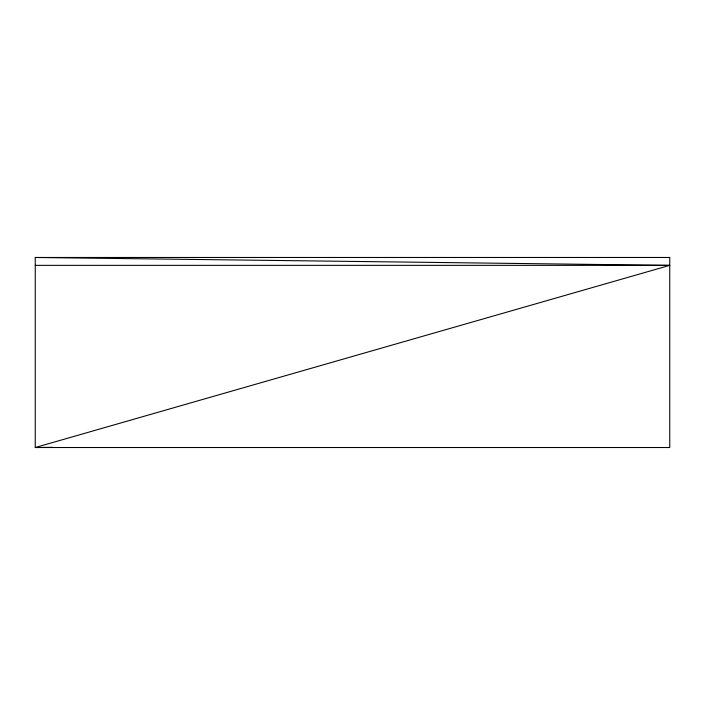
<?xml version="1.0" encoding="UTF-8"?>
<svg xmlns="http://www.w3.org/2000/svg" width="705" height="705" viewBox="0 0 705 705"><rect width="100%" height="100%" fill="white"/><g stroke="black" fill="none" stroke-linecap="round" stroke-linejoin="round"><path stroke-width="1.06" d="M35.25 257.475L669.75 265.362L35.25 447.525L35.25 257.475L669.75 257.475L669.75 447.525L35.25 447.525L52.849 447.314M35.25 265.362L669.75 265.362"/></g></svg>
